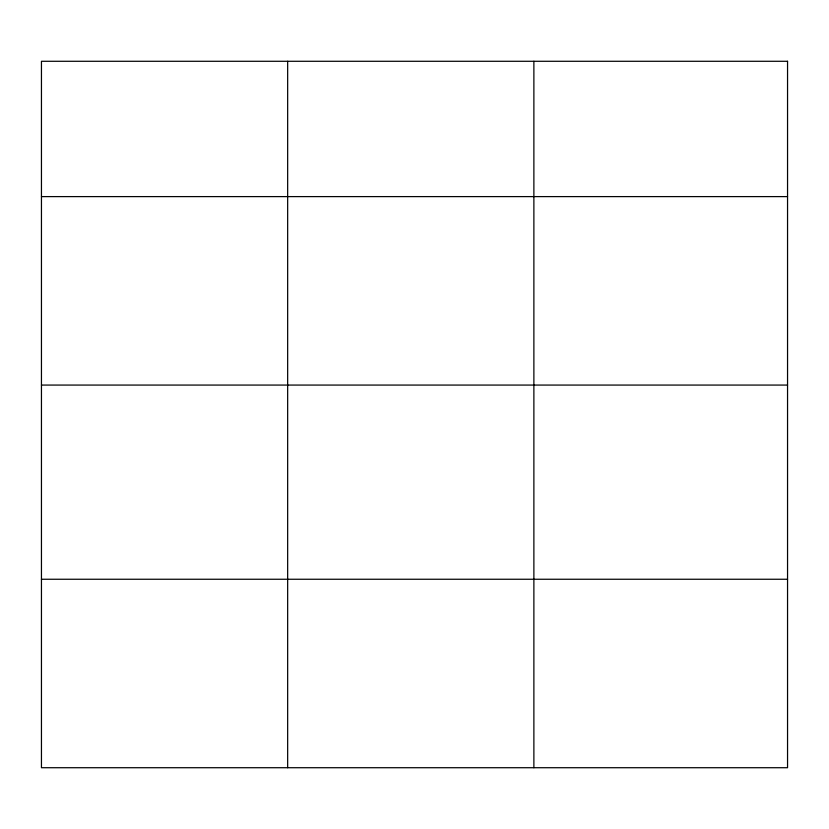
<?xml version="1.0" encoding="UTF-8"?>
<svg xmlns="http://www.w3.org/2000/svg" width="829" height="829" viewBox="0 0 829 829"><rect width="100%" height="100%" fill="white"/><g stroke="black" fill="none" stroke-linecap="round" stroke-linejoin="round"><path stroke-width="1.24" d="M41.45 196.608L787.55 196.608M41.45 385.07L787.55 385.07M41.45 579.253L787.55 579.253M533.876 61.284L533.876 767.716M287.663 61.284L287.663 767.716M787.55 61.284L41.45 61.284L41.45 767.716L787.55 767.716L787.55 61.284"/></g></svg>
